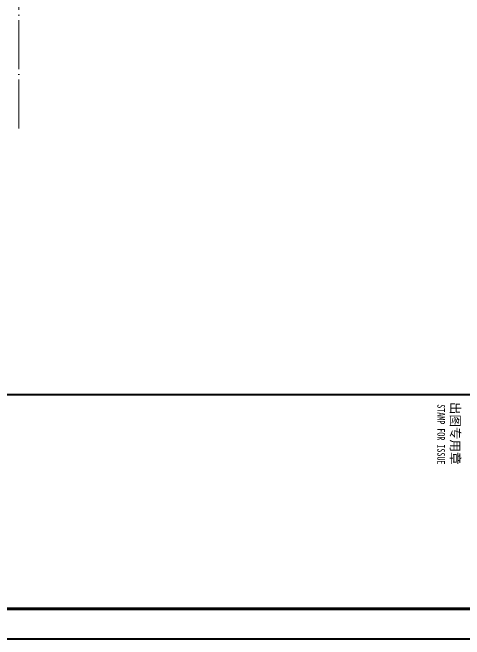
# Model space of a CAD drawing. Extents: x -518115 to 1124316, y -209821 to 1628073.
# Drawn here: x 1064735 to 1068422, y -173716 to -168597 of the extents above; entities that cross this region are included whole.
import ezdxf

# ---------------------------------------------------------------- set-up
doc = ezdxf.new("R2010")
doc.units = 0
doc.header["$LTSCALE"] = 1000
doc.header["$MEASUREMENT"] = 0
doc.linetypes.add('DOTE', pattern=[2.42, 2, -0.2, 0.02, -0.2])
doc.layers.add('DOTE', color=19, linetype='DOTE', lineweight=9)
doc.layers.add('yichutu', color=7, linetype='Continuous', true_color=0xffffff, plot=False)
doc.layers.add('图框', color=140, linetype='Continuous')
doc.layers.add('图签文字', color=147, linetype='Continuous')
doc.styles.add('建筑图签-1', font='', dxfattribs={"width": 0.7})
doc.styles.get('建筑图签-1').set_extended_font_data('SimHei')

# ---------------------------------------------------------------- blocks, each defined once
blk = doc.blocks.new('GFDDDDRG')
at = {"layer": '图框'}
blk.add_lwpolyline([(923310, -107437), (923310, -159999), (893610, -159999), (893610, -107437)], close=True, dxfattribs=at)
blk.add_lwpolyline([(923310, -107437), (923310, -159999), (893610, -159999), (893610, -107437)], close=True, dxfattribs=at)
at = {"layer": '图框', "const_width": 50}
blk.add_lwpolyline([(894110, -159499), (922810, -159499), (922810, -108687), (894110, -108687)], close=True, dxfattribs=at)
at = {"layer": '图框', "const_width": 35}
blk.add_lwpolyline([(894110, -156002), (922810, -156002)], dxfattribs=at)
at = {"layer": '图框', "style": '建筑图签-1', "width": 0.7}
blk.add_text('STAMP FOR ISSUE', height=125, rotation=270, dxfattribs=at).set_placement((909150, -156158))
at = {"layer": '图签文字', "color": 7, "style": '建筑图签-1'}
blk.add_text('出图专用章', height=150, rotation=270, dxfattribs=at).set_placement((909369, -156120))
blk = doc.blocks.new('yct-1051-594-26275-14850-25-1002.0')
at = {"layer": 'yichutu', "color": 7, "true_color": 0xffffff}
blk.add_lwpolyline([(0, 0), (0, 14850), (26275, 14850), (26275, 0)], close=True, dxfattribs=at)

msp = doc.modelspace()

# ---------------------------------------------------------------- linework, layer by layer
at = {"layer": 'DOTE', "linetype": 'DOTE', "ltscale": 0.2}
msp.add_line((1064784.6, -169543), (1064784.6, -149943), dxfattribs=at)

# ---------------------------------------------------------------- block references
at = {"xscale": 0.5, "yscale": 0.5, "zscale": 0.5}
msp.add_blockref('GFDDDDRG', (613625.6, -93716.5), dxfattribs=at)
at = {"layer": 'yichutu', "rotation": 270}
msp.add_blockref('yct-1051-594-26275-14850-25-1002.0', (1060430.5, -147435), dxfattribs=at)

doc.saveas('drawing.dxf')
